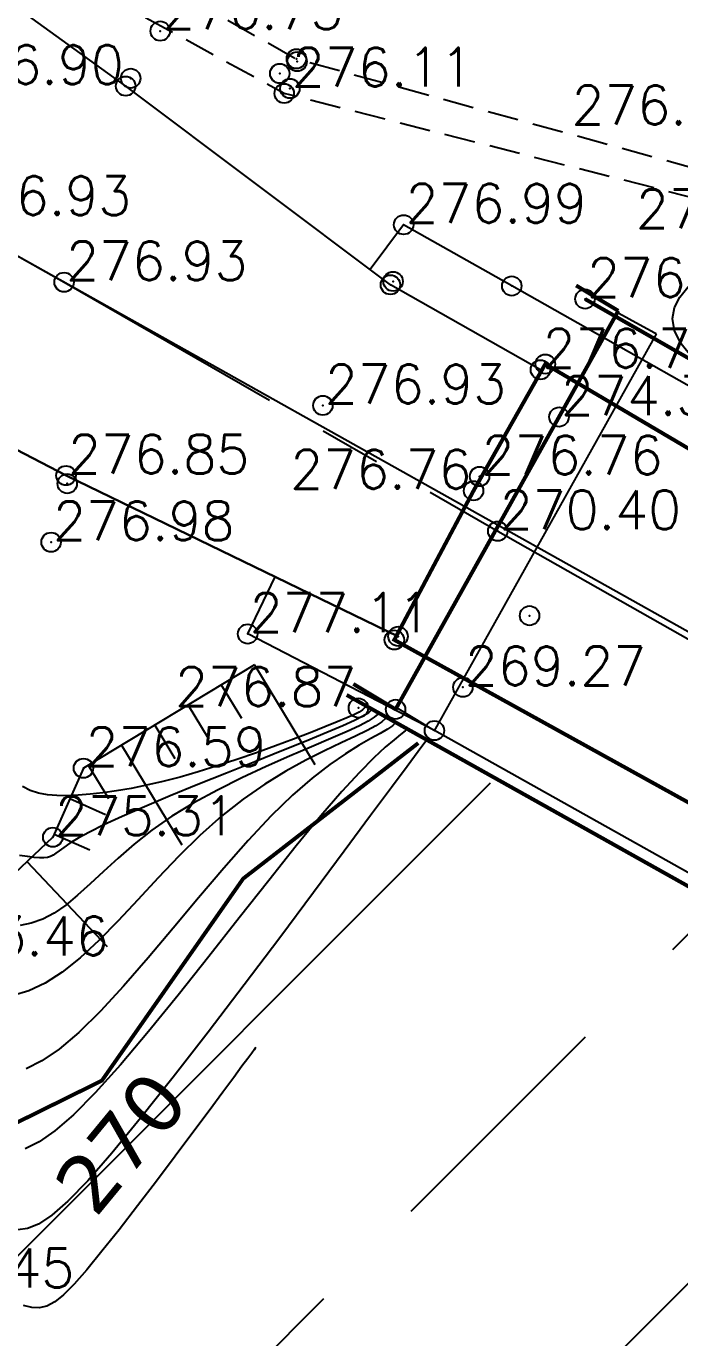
# Model space of a CAD drawing. Header units: millimetres. Extents: x 524954 to 526204, y 9523489 to 9524010.
# Drawn here: x 525276.72 to 525293.53, y 9523706.55 to 9523740.29 of the extents above; entities that cross this region are included whole.
import ezdxf
from ezdxf.enums import TextEntityAlignment as Align

# ---------------------------------------------------------------- set-up
doc = ezdxf.new("R2010")
doc.units = ezdxf.units.MM
doc.header["$PDMODE"] = 32
doc.header["$PDSIZE"] = 0.5
for name, pattern in [('ACAD_ISO12W100', [21, 12, -3, 0, -3, 0, -3]), ('AXES2', [28.575, 19.05, -3.175, 3.175, -3.175]), ('CACHE2', [4.7625, 3.175, -1.5875]), ('CACHEX2', [19.05, 12.7, -6.35])]:
    doc.linetypes.add(name, pattern=pattern)
for name, color, linetype in [('Axe_Route_Existante', 1, 'AXES2'), ('Bord Fleuve', 4, 'ACAD_ISO12W100'), ('Bord_Route_Existante', 6, 'Continuous'), ('Caniveau', 5, 'CACHE2'), ('CN_01_00', 3, 'Continuous'), ('CN_02_00', 4, 'Continuous'), ('CN_05_00', 6, 'Continuous'), ('CN_10_00', 1, 'Continuous'), ('Cotation Courbes de niveau', 7, 'Continuous'), ('Haut_Talus', 30, 'Continuous'), ('PONT', 7, 'Continuous'), ('Talus', 2, 'Continuous'), ('TopoAlt', 3, 'Continuous'), ('TOPOJIS', 7, 'Continuous')]:
    doc.layers.add(name, color=color, linetype=linetype)
doc.layers.add('Bord_Route_Existante_POLY3D', color=6, linetype='Continuous', plot=False)
doc.layers.add('Trottoir', color=7, linetype='Continuous', true_color=0xff6666)
doc.styles.add('Simplex 1.0', font='Simplex.shx', dxfattribs={"width": 0.99, "height": 1})
doc.styles.add('Verdana 1.0', font='verdana.ttf', dxfattribs={"width": 0.99, "height": 1})

# ---------------------------------------------------------------- blocks, each defined once
blk = doc.blocks.new('TCPOINT M')
at = {"color": 0}
blk.add_point((0, 0), dxfattribs=at)
at = {"layer": 'TopoAlt', "style": 'Simplex 1.0', "width": 0.99}
blk.add_attdef('ALT', (0.15, 0.15), '', height=1, dxfattribs=at)

msp = doc.modelspace()

# ---------------------------------------------------------------- hatches: boundary and pattern name
at = {"layer": 'Bord Fleuve', "ltscale": 0.5}
h = msp.add_hatch(dxfattribs=at)
h.set_pattern_fill('ANSI33', color=135, scale=2, style=0)
h.paths.add_polyline_path([(525394.875, 9523547.688), (525386.855, 9523539.684), (525374.857, 9523528.592), (525359.402, 9523533.054), (525302.267, 9523541.753), (525253.226, 9523571.678), (525189.199, 9523592.989), (525146.601, 9523610.427), (525134.908, 9523628.389), (525130.258, 9523644.878), (525129.915, 9523646.053), (525134.923, 9523646.805), (525141.4, 9523651.378), (525145.39, 9523652.194), (525150.779, 9523654.113), (525153.673, 9523654.734), (525157.062, 9523656.215), (525170.428, 9523659.554), (525190.68, 9523663.166), (525195.533, 9523671.037), (525214.046, 9523677.393), (525226.978, 9523684.419), (525241.856, 9523699.409), (525259.549, 9523697.749), (525263.742, 9523702.788), (525265.599, 9523705.429), (525271.397, 9523709.575), (525278.663, 9523713.162), (525282.299, 9523718.359), (525286.813, 9523721.853), (525297.974, 9523715.602), (525305.783, 9523711.053), (525316.348, 9523705.233), (525323.457, 9523701.143), (525333.272, 9523695.625), (525364.282, 9523678.524), (525367.141, 9523669.609), (525369.992, 9523664.673), (525374.256, 9523657.439), (525374.878, 9523649.759), (525376.197, 9523640.514), (525378.821, 9523632.503), (525377.801, 9523621.191), (525377.159, 9523606.875), (525382.451, 9523599.216), (525388.758, 9523585.471), (525391.317, 9523567.355), (525392.74, 9523563.589), (525392.123, 9523555.946)])

# ---------------------------------------------------------------- linework, layer by layer
msp.add_line((525274.702, 9523735.381), (525379.399, 9523676.741))
at = {"layer": 'Axe_Route_Existante', "ltscale": 0.5, "flags": 128}
msp.add_lwpolyline([(524973.101, 9523802.49), (525007.26, 9523792.779), (525027.54, 9523787.364), (525056.127, 9523779.755), (525082.674, 9523773.102), (525107.546, 9523770.048), (525120.684, 9523770.139), (525151.777, 9523772.648), (525176.899, 9523773.894), (525199.324, 9523771.095), (525218.337, 9523765.264), (525227.192, 9523761.534), (525233.843, 9523758.094), (525246.468, 9523751.167), (525256.506, 9523745.531), (525267.014, 9523739.694), (525277.691, 9523733.704), (525288.849, 9523727.299), (525294.632, 9523724.022), (525301.927, 9523719.966), (525310.691, 9523715.333), (525328.32, 9523705.784), (525328.32, 9523705.784), (525337.316, 9523700.691), (525351.138, 9523692.703), (525363.696, 9523685.45), (525368.801, 9523682.627), (525375.475, 9523679.109), (525390.225, 9523670.468), (525400.9, 9523665.019), (525419.619, 9523658.456), (525435.368, 9523656.046), (525454.334, 9523656.625), (525476.288, 9523660.734), (525488.784, 9523664.768), (525501.859, 9523668.012), (525521.809, 9523675.315), (525541.116, 9523687.802), (525552.62, 9523697.708), (525562.351, 9523710.18), (525568.681, 9523722.572), (525575.059, 9523738.704), (525576.995, 9523751.051), (525577.798, 9523776.069), (525576.166, 9523799.52), (525574.181, 9523815.429), (525572.049, 9523834.204), (525569.92, 9523851.041), (525567.326, 9523868.19), (525565.579, 9523885.379), (525563.689, 9523903.219), (525561.356, 9523920.701), (525558.839, 9523938.161)], dxfattribs=at)
at = {"layer": 'Bord Fleuve', "ltscale": 0.35, "const_width": 0.1, "flags": 128}
msp.add_lwpolyline([(525129.915, 9523646.053), (525134.923, 9523646.805), (525141.4, 9523651.378), (525145.39, 9523652.194), (525150.779, 9523654.113), (525153.673, 9523654.734), (525157.062, 9523656.215), (525170.428, 9523659.554), (525190.68, 9523663.166), (525195.533, 9523671.037), (525214.046, 9523677.393), (525226.978, 9523684.419), (525241.856, 9523699.409), (525259.549, 9523697.749), (525263.742, 9523702.788), (525265.599, 9523705.429), (525271.397, 9523709.575), (525278.663, 9523713.162), (525282.299, 9523718.359), (525286.804, 9523721.846)], dxfattribs=at)
at = {"layer": 'Bord_Route_Existante', "flags": 128}
for points in [[(525286.283, 9523724.592), (525277.74, 9523728.73), (525253.667, 9523741.25), (525253.096, 9523741.492), (525244.526, 9523744.675), (525233.71, 9523750.617), (525223.366, 9523755.337), (525215.23, 9523758.673), (525209.606, 9523761.576), (525201.582, 9523763.975), (525193.808, 9523765.63), (525185.186, 9523766.761), (525176.444, 9523767.315)], [(525289.948, 9523731.451), (525286.087, 9523733.637), (525279.275, 9523738.75), (525269.224, 9523746.013), (525260.296, 9523750.907), (525260.296, 9523750.907), (525260.296, 9523750.907), (525249.386, 9523756.998)]]:
    msp.add_lwpolyline(points, dxfattribs=at)
at = {"layer": 'Bord_Route_Existante_POLY3D'}
for points in [[(525125.167, 9523764.211, 281.6), (525144.506, 9523765.617, 280.96), (525155.934, 9523766.66, 280.57), (525166.063, 9523767.401, 280.21), (525176.444, 9523767.315, 279.84), (525180.8, 9523767.044, 279.62), (525185.186, 9523766.761, 279.51), (525193.808, 9523765.63, 279.25), (525201.582, 9523763.975, 278.97), (525205.234, 9523762.825, 278.77), (525209.606, 9523761.576, 278.65), (525215.23, 9523758.673, 278.32), (525223.366, 9523755.337, 278), (525233.71, 9523750.617, 277.72), (525244.526, 9523744.675, 277.44), (525253.096, 9523741.492, 277.25), (525253.667, 9523741.25, 277.24), (525277.74, 9523728.73, 276.85), (525286.283, 9523724.592, 276.77)], [(525289.948, 9523731.451, 276.72), (525286.087, 9523733.637, 276.78), (525279.275, 9523738.75, 276.9), (525269.224, 9523746.013, 276.92), (525268.338, 9523746.539, 276.96), (525260.296, 9523750.907, 277.14), (525249.386, 9523756.998, 277.46)]]:
    msp.add_polyline3d(points, dxfattribs=at)
at = {"layer": 'Caniveau', "ltscale": 0.25, "flags": 128}
for points in [[(525238.108, 9523764.572), (525246.03, 9523760.166), (525254.503, 9523755.387), (525265.105, 9523749.458), (525273.207, 9523745.329), (525283.669, 9523739.451), (525298.015, 9523735.512), (525304.912, 9523733.807)], [(525304.371, 9523733.048), (525297.119, 9523735.043), (525283.354, 9523738.561), (525272.627, 9523744.407), (525272.605, 9523744.427), (525264.616, 9523748.712), (525254.056, 9523754.627), (525245.493, 9523759.567), (525237.811, 9523763.738)]]:
    msp.add_lwpolyline(points, dxfattribs=at)
at = {"layer": 'CN_01_00', "flags": 128}
for points, elevation in [([(525285.984, 9523722.512), (525285.962, 9523722.48), (525285.867, 9523722.395), (525285.714, 9523722.293), (525285.491, 9523722.172), (525285.191, 9523722.028), (525284.82, 9523721.855), (525284.389, 9523721.649), (525283.911, 9523721.406), (525283.396, 9523721.121), (525282.855, 9523720.789), (525282.299, 9523720.406), (525281.74, 9523719.967), (525281.187, 9523719.471), (525280.643, 9523718.934), (525280.11, 9523718.376), (525279.588, 9523717.816), (525279.079, 9523717.274), (525278.585, 9523716.769), (525278.106, 9523716.322), (525277.644, 9523715.95), (525277.201, 9523715.67), (525276.779, 9523715.473), (525276.381, 9523715.348)], 273), ([(525286.517, 9523722.213), (525286.464, 9523722.158), (525286.35, 9523722.065), (525286.183, 9523721.931), (525285.956, 9523721.737), (525285.662, 9523721.464), (525285.292, 9523721.092), (525284.84, 9523720.603), (525284.298, 9523719.976), (525283.663, 9523719.203), (525282.955, 9523718.314), (525282.196, 9523717.351), (525281.412, 9523716.354), (525280.625, 9523715.364), (525279.861, 9523714.422), (525279.142, 9523713.569), (525278.493, 9523712.845), (525277.932, 9523712.281), (525277.454, 9523711.867), (525277.045, 9523711.583), (525276.693, 9523711.408)], 271), ([(525282.624, 9523714.014), (525282.622, 9523714.012), (525282.61, 9523713.996), (525282.579, 9523713.954), (525282.518, 9523713.871), (525282.417, 9523713.734), (525282.266, 9523713.53), (525282.056, 9523713.246), (525281.776, 9523712.867), (525281.421, 9523712.388), (525281.005, 9523711.828), (525280.547, 9523711.215), (525280.066, 9523710.575), (525279.579, 9523709.936), (525279.106, 9523709.326), (525278.665, 9523708.77), (525278.275, 9523708.296), (525277.949, 9523707.924), (525277.678, 9523707.651), (525277.448, 9523707.466), (525277.244, 9523707.356), (525277.052, 9523707.312), (525276.857, 9523707.323), (525276.646, 9523707.377)], 269)]:
    msp.add_lwpolyline(points, dxfattribs=dict(at, elevation=elevation))
at = {"layer": 'CN_02_00', "flags": 128}
for points, elevation in [([(525294.013, 9523731.602), (525293.848, 9523731.77), (525293.572, 9523732.121), (525293.399, 9523732.455), (525293.345, 9523732.766), (525293.398, 9523733.054), (525293.537, 9523733.323), (525293.743, 9523733.579), (525293.995, 9523733.824), (525294.273, 9523734.063), (525294.558, 9523734.3), (525294.829, 9523734.538), (525295.069, 9523734.781), (525295.279, 9523735.026), (525295.364, 9523735.138)], 276), ([(525285.788, 9523722.622), (525285.765, 9523722.59), (525285.671, 9523722.51), (525285.516, 9523722.412), (525285.288, 9523722.292), (525284.97, 9523722.144), (525284.554, 9523721.962), (525284.055, 9523721.75), (525283.493, 9523721.508), (525282.889, 9523721.24), (525282.263, 9523720.949), (525281.636, 9523720.638), (525281.028, 9523720.308), (525280.461, 9523719.962), (525279.949, 9523719.605), (525279.491, 9523719.244), (525279.078, 9523718.887), (525278.703, 9523718.543), (525278.359, 9523718.221), (525278.038, 9523717.929), (525277.732, 9523717.676), (525277.435, 9523717.47), (525277.14, 9523717.318), (525276.847, 9523717.215), (525276.558, 9523717.153)], 274), ([(525285.461, 9523722.804), (525285.433, 9523722.762), (525285.372, 9523722.705), (525285.281, 9523722.645), (525285.15, 9523722.576), (525284.966, 9523722.494), (525284.719, 9523722.391), (525284.402, 9523722.263), (525284.023, 9523722.114), (525283.594, 9523721.95), (525283.128, 9523721.776), (525282.638, 9523721.599), (525282.135, 9523721.425), (525281.632, 9523721.259), (525281.142, 9523721.106), (525280.674, 9523720.973), (525280.23, 9523720.858), (525279.81, 9523720.761), (525279.414, 9523720.68), (525279.041, 9523720.615), (525278.69, 9523720.565), (525278.362, 9523720.529), (525278.056, 9523720.505), (525277.771, 9523720.493), (525277.507, 9523720.497), (525277.261, 9523720.518), (525277.032, 9523720.561), (525276.818, 9523720.629), (525276.619, 9523720.725)], 276), ([(525286.219, 9523722.38), (525286.217, 9523722.377), (525286.14, 9523722.294), (525286.012, 9523722.201), (525285.827, 9523722.093), (525285.585, 9523721.96), (525285.286, 9523721.79), (525284.934, 9523721.572), (525284.529, 9523721.292), (525284.073, 9523720.941), (525283.57, 9523720.504), (525283.019, 9523719.971), (525282.425, 9523719.337), (525281.799, 9523718.624), (525281.153, 9523717.864), (525280.5, 9523717.085), (525279.852, 9523716.319), (525279.223, 9523715.596), (525278.624, 9523714.945), (525278.069, 9523714.398), (525277.567, 9523713.975), (525277.116, 9523713.67), (525276.713, 9523713.465)], 272)]:
    msp.add_lwpolyline(points, dxfattribs=dict(at, elevation=elevation))
at = {"layer": 'CN_05_00', "elevation": 275, "flags": 128}
msp.add_lwpolyline([(525285.613, 9523722.719), (525285.603, 9523722.703), (525285.519, 9523722.628), (525285.379, 9523722.54), (525285.166, 9523722.43), (525284.862, 9523722.291), (525284.449, 9523722.115), (525283.917, 9523721.897), (525283.29, 9523721.644), (525282.596, 9523721.367), (525281.866, 9523721.075), (525281.13, 9523720.778), (525280.417, 9523720.486), (525279.757, 9523720.209), (525279.181, 9523719.958), (525278.712, 9523719.739), (525278.341, 9523719.553), (525278.056, 9523719.396), (525277.841, 9523719.267), (525277.683, 9523719.161), (525277.568, 9523719.077), (525277.481, 9523719.011), (525277.409, 9523718.962), (525277.338, 9523718.926), (525277.26, 9523718.903), (525277.17, 9523718.892), (525277.059, 9523718.892), (525276.923, 9523718.904), (525276.753, 9523718.926), (525276.544, 9523718.958)], dxfattribs=at)
at = {"layer": 'CN_10_00', "elevation": 270, "flags": 128}
msp.add_lwpolyline([(525287.024, 9523721.929), (525286.997, 9523721.892), (525286.803, 9523721.631), (525286.514, 9523721.242), (525286.111, 9523720.701), (525285.577, 9523719.98), (525284.901, 9523719.069), (525284.11, 9523718.004), (525283.239, 9523716.839), (525282.323, 9523715.623), (525281.398, 9523714.409), (525280.498, 9523713.249), (525279.66, 9523712.192), (525278.918, 9523711.292), (525278.298, 9523710.586), (525277.791, 9523710.064), (525277.376, 9523709.7), (525277.035, 9523709.472), (525276.748, 9523709.356), (525276.496, 9523709.326)], dxfattribs=at)
at = {"layer": 'Haut_Talus', "flags": 128}
msp.add_lwpolyline([(525282.591, 9523723.861), (525278.189, 9523721.2), (525277.401, 9523719.424), (525274.125, 9523716.331), (525265.547, 9523713.667), (525254.131, 9523715.455), (525250.861, 9523718.955), (525243.335, 9523722.062), (525238.433, 9523729.449)], dxfattribs=at)
at = {"layer": 'PONT', "flags": 128}
for points, const_width in [([(525291.951, 9523732.967), (525290.864, 9523733.62)], 0.1), ([(525371.674, 9523687.724), (525336.446, 9523707.476), (525309.964, 9523722.481), (525291.095, 9523733.271)], 0.1), ([(525292.932, 9523732.374), (525291.927, 9523732.923)], 0.05), ([(525366.952, 9523679.251), (525362.316, 9523681.651), (525349.65, 9523688.957), (525334.009, 9523697.775), (525324.387, 9523703.187), (525316.682, 9523707.341), (525306.692, 9523712.966), (525298.909, 9523717.467), (525286.187, 9523724.502), (525288.226, 9523728.338), (525290.072, 9523731.598), (525296.887, 9523727.578), (525312.026, 9523719.185), (525319.603, 9523714.854), (525329.312, 9523709.25), (525339.355, 9523703.708), (525353.191, 9523695.772), (525365.771, 9523688.671), (525370.679, 9523685.934), (525366.946, 9523679.239)], 0.1), ([(525286.22, 9523722.715), (525285.133, 9523723.368)], 0.1), ([(525365.354, 9523678.127), (525333.355, 9523695.773), (525323.541, 9523701.291), (525316.431, 9523705.38), (525305.867, 9523711.201), (525298.058, 9523715.749), (525284.961, 9523723.084)], 0.1), ([(525287.22, 9523722.168), (525286.245, 9523722.759)], 0.05)]:
    msp.add_lwpolyline(points, dxfattribs=dict(at, const_width=const_width))
at = {"layer": 'PONT', "linetype": 'CACHEX2', "ltscale": 0.025, "flags": 128}
for points, const_width in [([(525291.951, 9523732.967), (525286.22, 9523722.715)], 0.1), ([(525292.932, 9523732.374), (525287.22, 9523722.168)], 0.05)]:
    msp.add_lwpolyline(points, dxfattribs=dict(at, const_width=const_width))
at = {"layer": 'Talus'}
for p, q in [((525282.591, 9523723.861), (525284.143, 9523721.293)), ((525281.735, 9523723.343), (525282.252, 9523722.488)), ((525280.879, 9523722.826), (525281.396, 9523721.97)), ((525280.023, 9523722.309), (525280.541, 9523721.453)), ((525279.167, 9523721.792), (525280.719, 9523719.224)), ((525278.312, 9523721.274), (525278.829, 9523720.419)), ((525277.841, 9523720.417), (525278.755, 9523720.012)), ((525277.436, 9523719.503), (525278.35, 9523719.098)), ((525276.736, 9523718.797), (525278.796, 9523716.616))]:
    msp.add_line(p, q, dxfattribs=at)
at = {"layer": 'Trottoir', "flags": 128}
for points in [[(525431.623, 9523663.835), (525429.435, 9523662.623), (525419.921, 9523663.756), (525410.527, 9523667.251), (525402.929, 9523669.968), (525392.531, 9523675.094), (525382.877, 9523681.021), (525377.53, 9523683.764), (525366.337, 9523690.119), (525353.836, 9523697.252), (525340.005, 9523704.965), (525329.764, 9523710.745), (525320.282, 9523716.154), (525312.596, 9523720.462), (525303.314, 9523725.671), (525296.971, 9523729.217), (525289.209, 9523733.607), (525286.427, 9523735.183), (525285.562, 9523734.031)], [(525417.989, 9523652.315), (525406.159, 9523656.432), (525398.337, 9523659.995), (525394.304, 9523661.935), (525387.21, 9523665.848), (525373.267, 9523673.879), (525366.23, 9523677.86), (525361.64, 9523680.436), (525348.982, 9523687.672), (525333.505, 9523696.038), (525323.692, 9523701.556), (525316.581, 9523705.646), (525306.017, 9523711.466), (525298.209, 9523716.014), (525287.22, 9523722.168), (525282.415, 9523724.654), (525283.125, 9523726.121)]]:
    msp.add_lwpolyline(points, dxfattribs=at)

# ---------------------------------------------------------------- block references
at = {"layer": 'TOPOJIS'}
ref = msp.add_blockref('TCPOINT M', (525280.165, 9523740.166, 276.75), dxfattribs=at)
ref.add_attrib('ALT', '276.75', (525280.215, 9523740.216, 276.75), dxfattribs={"layer": 'TopoAlt', "height": 1, "style": 'Simplex 1.0', "width": 0.99})
ref = msp.add_blockref('TCPOINT M', (525279.275, 9523738.75, 276.9), dxfattribs=at)
ref.add_attrib('ALT', '276.90', dxfattribs={"layer": 'TopoAlt', "height": 1, "style": 'Simplex 1.0', "width": 0.99}).set_placement((525279.225, 9523738.8, 276.9), align=Align.RIGHT)
ref = msp.add_blockref('TCPOINT M', (525283.501, 9523738.688, 276.11), dxfattribs=at)
ref.add_attrib('ALT', '276.11', (525283.551, 9523738.738, 276.11), dxfattribs={"layer": 'TopoAlt', "height": 1, "style": 'Simplex 1.0', "width": 0.99})
for p in [(525283.669, 9523739.451, 276.73), (525283.687, 9523739.381, 276.16), (525279.404, 9523738.949, 276.98), (525283.24, 9523739.074, 275.79), (525283.354, 9523738.561, 276.72), (525286.087, 9523733.637, 276.78), (525286.156, 9523733.724, 276.97), (525289.209, 9523733.607, 276.94), (525290.072, 9523731.598, 276.9), (525277.771, 9523728.521, 276.93), (525289.667, 9523725.124, 269.6), (525286.187, 9523724.502, 276.9), (525286.283, 9523724.592, 276.77), (525286.22, 9523722.715, 270.45), (525287.22, 9523722.168, 269.98)]:
    msp.add_blockref('TCPOINT M', p, dxfattribs=at)
ref = msp.add_blockref('TCPOINT M', (525295.462, 9523737.711, 276.29), dxfattribs=at)
ref.add_attrib('ALT', '276.29', dxfattribs={"layer": 'TopoAlt', "height": 1, "style": 'Simplex 1.0', "width": 0.99}).set_placement((525295.412, 9523737.761, 276.29), align=Align.RIGHT)
ref = msp.add_blockref('TCPOINT M', (525274.702, 9523735.381, 276.93), dxfattribs=at)
ref.add_attrib('ALT', '276.93', (525274.752, 9523735.431, 276.93), dxfattribs={"layer": 'TopoAlt', "height": 1, "style": 'Simplex 1.0', "width": 0.99})
ref = msp.add_blockref('TCPOINT M', (525286.427, 9523735.183, 276.99), dxfattribs=at)
ref.add_attrib('ALT', '276.99', (525286.477, 9523735.233, 276.99), dxfattribs={"layer": 'TopoAlt', "height": 1, "style": 'Simplex 1.0', "width": 0.99})
ref = msp.add_blockref('TCPOINT M', (525297.119, 9523735.043, 275.6), dxfattribs=at)
ref.add_attrib('ALT', '275.60', dxfattribs={"layer": 'TopoAlt', "height": 1, "style": 'Simplex 1.0', "width": 0.99}).set_placement((525297.069, 9523735.093, 275.6), align=Align.RIGHT)
ref = msp.add_blockref('TCPOINT M', (525277.691, 9523733.704, 276.93), dxfattribs=at)
ref.add_attrib('ALT', '276.93', (525277.741, 9523733.754, 276.93), dxfattribs={"layer": 'TopoAlt', "height": 1, "style": 'Simplex 1.0', "width": 0.99})
ref = msp.add_blockref('TCPOINT M', (525291.095, 9523733.271, 276.85), dxfattribs=at)
ref.add_attrib('ALT', '276.85', (525291.145, 9523733.321, 276.85), dxfattribs={"layer": 'TopoAlt', "height": 1, "style": 'Simplex 1.0', "width": 0.99})
ref = msp.add_blockref('TCPOINT M', (525289.948, 9523731.451, 276.72), dxfattribs=at)
ref.add_attrib('ALT', '276.72', (525289.998, 9523731.501, 276.72), dxfattribs={"layer": 'TopoAlt', "height": 1, "style": 'Simplex 1.0', "width": 0.99})
ref = msp.add_blockref('TCPOINT M', (525284.349, 9523730.533, 276.93), dxfattribs=at)
ref.add_attrib('ALT', '276.93', (525284.399, 9523730.583, 276.93), dxfattribs={"layer": 'TopoAlt', "height": 1, "style": 'Simplex 1.0', "width": 0.99})
ref = msp.add_blockref('TCPOINT M', (525290.425, 9523730.237, 274.33), dxfattribs=at)
ref.add_attrib('ALT', '274.33', (525290.475, 9523730.287, 274.33), dxfattribs={"layer": 'TopoAlt', "height": 1, "style": 'Simplex 1.0', "width": 0.99})
ref = msp.add_blockref('TCPOINT M', (525277.74, 9523728.73, 276.85), dxfattribs=at)
ref.add_attrib('ALT', '276.85', (525277.79, 9523728.78, 276.85), dxfattribs={"layer": 'TopoAlt', "height": 1, "style": 'Simplex 1.0', "width": 0.99})
ref = msp.add_blockref('TCPOINT M', (525288.38, 9523728.705, 276.76), dxfattribs=at)
ref.add_attrib('ALT', '276.76', (525288.43, 9523728.755, 276.76), dxfattribs={"layer": 'TopoAlt', "height": 1, "style": 'Simplex 1.0', "width": 0.99})
ref = msp.add_blockref('TCPOINT M', (525288.226, 9523728.338, 276.76), dxfattribs=at)
ref.add_attrib('ALT', '276.76', dxfattribs={"layer": 'TopoAlt', "height": 1, "style": 'Simplex 1.0', "width": 0.99}).set_placement((525288.176, 9523728.388, 276.76), align=Align.RIGHT)
ref = msp.add_blockref('TCPOINT M', (525288.849, 9523727.299, 270.4), dxfattribs=at)
ref.add_attrib('ALT', '270.40', (525288.899, 9523727.349, 270.4), dxfattribs={"layer": 'TopoAlt', "height": 1, "style": 'Simplex 1.0', "width": 0.99})
ref = msp.add_blockref('TCPOINT M', (525277.356, 9523727.015, 276.98), dxfattribs=at)
ref.add_attrib('ALT', '276.98', (525277.406, 9523727.065, 276.98), dxfattribs={"layer": 'TopoAlt', "height": 1, "style": 'Simplex 1.0', "width": 0.99})
ref = msp.add_blockref('TCPOINT M', (525282.415, 9523724.654, 277.11), dxfattribs=at)
ref.add_attrib('ALT', '277.11', (525282.465, 9523724.704, 277.11), dxfattribs={"layer": 'TopoAlt', "height": 1, "style": 'Simplex 1.0', "width": 0.99})
ref = msp.add_blockref('TCPOINT M', (525287.953, 9523723.282, 269.27), dxfattribs=at)
ref.add_attrib('ALT', '269.27', (525288.003, 9523723.332, 269.27), dxfattribs={"layer": 'TopoAlt', "height": 1, "style": 'Simplex 1.0', "width": 0.99})
ref = msp.add_blockref('TCPOINT M', (525285.263, 9523722.749, 276.87), dxfattribs=at)
ref.add_attrib('ALT', '276.87', dxfattribs={"layer": 'TopoAlt', "height": 1, "style": 'Simplex 1.0', "width": 0.99}).set_placement((525285.213, 9523722.799, 276.87), align=Align.RIGHT)
ref = msp.add_blockref('TCPOINT M', (525278.189, 9523721.2, 276.59), dxfattribs=at)
ref.add_attrib('ALT', '276.59', (525278.239, 9523721.25, 276.59), dxfattribs={"layer": 'TopoAlt', "height": 1, "style": 'Simplex 1.0', "width": 0.99})
ref = msp.add_blockref('TCPOINT M', (525277.401, 9523719.424, 275.31), dxfattribs=at)
ref.add_attrib('ALT', '275.31', (525277.451, 9523719.474, 275.31), dxfattribs={"layer": 'TopoAlt', "height": 1, "style": 'Simplex 1.0', "width": 0.99})
ref = msp.add_blockref('TCPOINT M', (525274.125, 9523716.331, 273.46), dxfattribs=at)
ref.add_attrib('ALT', '273.46', (525274.175, 9523716.381, 273.46), dxfattribs={"layer": 'TopoAlt', "height": 1, "style": 'Simplex 1.0', "width": 0.99})
ref = msp.add_blockref('TCPOINT M', (525273.236, 9523707.789, 268.45), dxfattribs=at)
ref.add_attrib('ALT', '268.45', (525273.286, 9523707.839, 268.45), dxfattribs={"layer": 'TopoAlt', "height": 1, "style": 'Simplex 1.0', "width": 0.99})

# ---------------------------------------------------------------- texts
at = {"layer": 'Cotation Courbes de niveau', "style": 'Verdana 1.0', "width": 0.99}
msp.add_text('270', height=1.5, rotation=50.5073, dxfattribs=at).set_placement((525279.15, 9523711.574, 270), align=Align.MIDDLE_CENTER)

doc.saveas('drawing.dxf')
